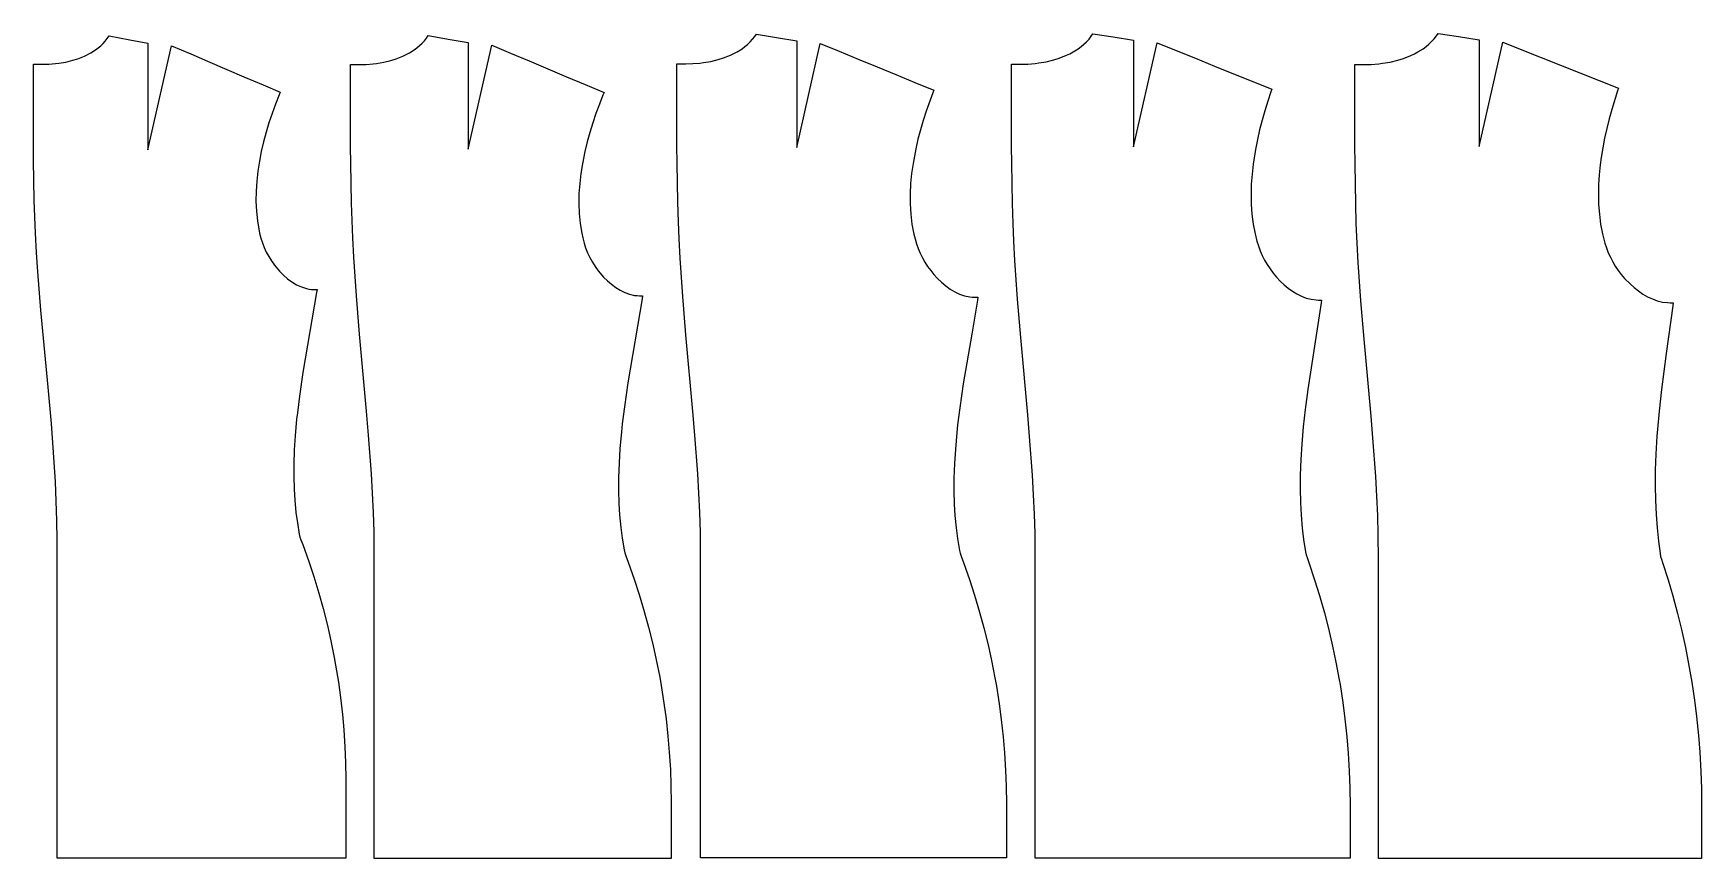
# Model space of a CAD drawing. Extents: x 5514 to 6921, y 2 to 698.
import ezdxf

# ---------------------------------------------------------------- set-up
doc = ezdxf.new("R2010")
doc.units = 0
for name, color, linetype in [('1', 7, 'CONTINUOUS'), ('2', 1, 'CONTINUOUS'), ('3', 2, 'CONTINUOUS'), ('4', 3, 'CONTINUOUS')]:
    doc.layers.add(name, color=color, linetype=linetype)

msp = doc.modelspace()

# ---------------------------------------------------------------- linework, layer by layer
for p, q in [((5610.802246, 689.960327), (5610.802246, 599.960205)), ((5610.802246, 599.960205), (5630.678223, 687.738159))]:
    msp.add_line(p, q)
for points in [[(5514.29834, 672.037476), (5519.29834, 672.037476), (5521.698242, 672.037476), (5527.35498, 672.177795), (5532.999023, 672.620667), (5535.810547, 672.962769), (5541.75, 673.975342), (5547.602539, 675.402771), (5551.911133, 676.765869), (5557.48877, 678.993835), (5562.83252, 681.739746), (5566.640625, 684.167786), (5568.904297, 685.846924), (5571.062988, 687.659119), (5573.092285, 689.606384), (5574.967773, 691.690857), (5576.664551, 693.914612), (5578.098145, 695.962524)], [(5578.098145, 695.962524), (5595.540527, 692.761292), (5610.802246, 689.960205)], [(5630.678223, 687.738037), (5646.982422, 680.763855), (5661.249023, 674.661499), (5677.553223, 667.687256), (5691.819824, 661.5849), (5708.124023, 654.610718), (5722.390137, 648.508362)], [(5534.29834, 268.037567), (5534.29834, 270.537506), (5534.134766, 286.977173), (5533.666504, 303.411987), (5532.931641, 319.840668), (5531.967773, 336.261932), (5529.503418, 369.076935), (5526.788574, 399.548676), (5520.71875, 464.505859), (5518.090332, 497.001617), (5517, 513.263184), (5516.10498, 529.537476), (5515.07666, 557.117188), (5514.463867, 591.089783), (5514.362305, 603.493042), (5514.29834, 669.637512), (5514.29834, 672.037476)], [(5722.390137, 648.508362), (5721.501465, 646.279053), (5718.483398, 638.481567), (5715.640625, 630.617615), (5712.996094, 622.683228), (5710.575195, 614.674683), (5708.400879, 606.587891), (5706.497559, 598.419006), (5704.889648, 590.164307), (5703.603516, 581.823059), (5702.67334, 573.42218), (5702.136719, 564.991943), (5702.030762, 556.5625), (5702.39209, 548.164062), (5703.257812, 539.826843), (5705.10498, 529.537476), (5706.154297, 525.4151), (5707.447266, 521.364441), (5708.985352, 517.395508), (5710.769531, 513.518188), (5712.800293, 509.742493), (5715.07959, 506.07843), (5717.606934, 502.535889), (5721.867188, 497.471741), (5725.134277, 494.176331), (5728.644531, 491.116943), (5732.371094, 488.37262), (5736.287109, 486.022186), (5740.366699, 484.144653), (5744.58252, 482.818909), (5746.733887, 482.387604), (5748.908691, 482.123901), (5751.10498, 482.037506), (5753.60498, 482.037506)], [(5753.60498, 482.037537), (5753.214844, 479.568176), (5741.676758, 412.089111), (5738.675293, 392.023071), (5736.928223, 377.970673), (5736.337891, 372.461609), (5735.08252, 358.455383), (5734.351074, 346.851135), (5733.933105, 334.677734), (5733.893555, 324.476135), (5734.206055, 313.421875), (5734.779785, 304.137512), (5735.775879, 293.851471), (5736.925293, 285.217773), (5738.586914, 275.490234), (5739.057617, 273.034912)], [(5534.29834, 2.037567), (5534.29834, 66.037567), (5534.29834, 68.537506), (5534.29834, 167.037506), (5534.29834, 265.537506), (5534.29834, 268.037567)], [(5739.057617, 273.034912), (5739.947266, 270.698517), (5741.447266, 266.716187), (5746.508301, 252.600494), (5750.758789, 239.790009), (5755.081543, 225.628387), (5758.665527, 212.780838), (5762.263672, 198.554184), (5765.193359, 185.650421), (5768.07666, 171.339157), (5769.231445, 165.000061), (5771.567871, 150.675507), (5773.362793, 137.657074), (5774.978516, 123.330826), (5776.121094, 110.308212), (5777.021484, 95.963074), (5777.515137, 82.918961), (5777.70166, 68.537506), (5777.70166, 66.037506), (5777.70166, 63.537506), (5777.70166, 34.037506), (5777.70166, 4.537506), (5777.70166, 2.037506)], [(5636.75, 2.037506), (5626.96582, 2.037506), (5561.038574, 2.037506), (5558.638672, 2.037506), (5534.29834, 2.037506)], [(5777.70166, 2.037506), (5775.20166, 2.037506), (5734.035645, 2.037506), (5668.169922, 2.037506), (5636.75, 2.037506)]]:
    msp.add_lwpolyline(points)
at = {"layer": '1'}
for p, q in [((5880.935547, 690.315125), (5880.935547, 600.315063)), ((5880.935547, 600.315063), (5900.811523, 688.092896))]:
    msp.add_line(p, q, dxfattribs=at)
for points in [[(5781.805664, 671.737488), (5786.805664, 671.737488), (5789.205566, 671.737488), (5795.039062, 671.882263), (5800.859375, 672.338989), (5803.758789, 672.691772), (5809.857422, 673.730408), (5815.867188, 675.193359), (5820.291504, 676.589844), (5826.02002, 678.871948), (5831.509766, 681.684692), (5835.42334, 684.171936), (5837.760742, 685.900513), (5839.989746, 687.766846), (5842.084961, 689.773071), (5844.020996, 691.921631), (5845.771484, 694.2146), (5847.205566, 696.262512)], [(5847.205566, 696.262512), (5864.070312, 693.288757), (5880.935547, 690.315063)], [(5900.811523, 688.092834), (5916.603027, 681.468018), (5932.39502, 674.84314), (5948.186523, 668.218323), (5963.978027, 661.593506), (5979.77002, 654.968628), (5995.561523, 648.343811)], [(5801.805664, 254.737534), (5801.805664, 257.237488), (5801.572754, 277.613739), (5801.077148, 293.90979), (5800.341797, 310.200256), (5799.400391, 326.484009), (5797.028809, 359.026703), (5795.3125, 379.333038), (5789.409668, 444.260498), (5786.682129, 476.72818), (5784.440918, 509.223572), (5783.582031, 525.487488), (5782.541504, 554.738831), (5781.966797, 588.194397), (5781.85498, 602.759583), (5781.805664, 669.337524), (5781.805664, 671.737488)], [(5995.561523, 648.343811), (5994.665527, 646.11731), (5991.622559, 638.339478), (5988.747559, 630.497437), (5986.0625, 622.587158), (5983.591309, 614.604431), (5981.355469, 606.545166), (5979.378906, 598.405273), (5977.306152, 588.110779), (5975.99707, 579.781372), (5975.034668, 571.391663), (5974.455566, 562.971069), (5974.296875, 554.549133), (5974.595215, 546.155334), (5975.387207, 537.819153), (5976.709961, 529.570129), (5977.582031, 525.487488), (5978.697266, 521.238525), (5980.067383, 517.066467), (5981.693359, 512.981567), (5983.574219, 508.994141), (5985.709961, 505.114502), (5988.101074, 501.352936), (5990.746582, 497.719727), (5995.192383, 492.533203), (5998.382812, 489.357849), (6001.791992, 486.394348), (6005.397461, 483.708313), (6009.177246, 481.365448), (6013.10791, 479.431305), (6017.166992, 477.971558), (6021.333008, 477.051758), (6023.448242, 476.81485), (6025.582031, 476.737488), (6028.082031, 476.737488)], [(6028.082031, 476.737518), (6027.692383, 474.268036), (6015.691895, 403.327271), (6012.717773, 383.069305), (6010.95752, 368.684509), (6010.247559, 361.913879), (6009.004883, 347.572205), (6008.287109, 335.730957), (6007.87793, 323.191406), (6007.847168, 312.742004), (6008.169922, 301.320251), (6008.75, 291.791473), (6009.759766, 281.143982), (6010.913574, 272.273285), (6012.593262, 262.192474), (6013.052246, 259.734985)], [(5801.805664, 1.737503), (5801.805664, 46.237503), (5801.805664, 48.737503), (5801.805664, 150.487503), (5801.805664, 252.237503), (5801.805664, 254.737534)], [(6013.052246, 259.734985), (6013.930664, 257.394531), (6015.924805, 252.008896), (6020.955566, 237.68074), (6025.194336, 224.632278), (6029.499512, 210.226028), (6033.082031, 197.108765), (6036.671875, 182.607513), (6039.607422, 169.404297), (6042.490234, 154.790466), (6043.745117, 147.740799), (6046.072754, 133.083908), (6047.863281, 119.74617), (6049.474609, 105.058823), (6050.615234, 91.688431), (6051.51416, 76.954346), (6052.007324, 63.534897), (6052.193848, 48.737503), (6052.193848, 46.237503), (6052.193848, 43.737503), (6052.193848, 23.987503), (6052.193848, 4.237503), (6052.193848, 1.737503)], [(5907.5, 1.737503), (5894.592285, 1.737503), (5829.244629, 1.737503), (5826.844727, 1.737503), (5801.805664, 1.737503)], [(6052.193848, 1.737503), (6049.693848, 1.737503), (6004.808105, 1.737503), (5939.519043, 1.737503), (5907.5, 1.737503)]]:
    msp.add_lwpolyline(points, dxfattribs=at)
at = {"layer": '2'}
for p, q in [((6158.0625, 691.809082), (6158.0625, 601.80896)), ((6158.0625, 601.80896), (6177.938477, 689.586853))]:
    msp.add_line(p, q, dxfattribs=at)
for points in [[(6057.04541, 672.4375), (6062.04541, 672.4375), (6064.445312, 672.4375), (6070.456055, 672.58783), (6076.452637, 673.061768), (6079.438965, 673.427734), (6085.693359, 674.498169), (6091.858398, 675.998169), (6096.401367, 677.422607), (6102.29248, 679.742554), (6105.151855, 681.10199), (6107.938965, 682.605347), (6111.959961, 685.147949), (6114.367676, 686.929565), (6116.661621, 688.856812), (6118.816895, 690.930054), (6120.808594, 693.149292), (6122.611328, 695.514648), (6124.04541, 697.5625)], [(6124.04541, 697.5625), (6141.053711, 694.68573), (6158.062012, 691.80896)], [(6177.938477, 689.586731), (6193.891602, 683.02478), (6209.844727, 676.462769), (6225.797852, 669.900818), (6241.750977, 663.338867), (6257.704102, 656.776855), (6273.657227, 650.214844)], [(6077.04541, 254.4375), (6077.04541, 256.9375), (6076.812012, 277.363739), (6076.313965, 293.699768), (6075.576172, 310.030151), (6074.631348, 326.353821), (6072.25293, 358.976257), (6070.544434, 379.191162), (6064.673828, 443.826599), (6061.959473, 476.148132), (6059.724121, 508.497009), (6058.86377, 524.6875), (6058.268555, 539.130371), (6057.766602, 555.646484), (6057.208496, 588.694641), (6057.09668, 603.295715), (6057.04541, 670.037476), (6057.04541, 672.4375)], [(6273.657227, 650.214844), (6272.810547, 647.969238), (6267.273926, 632.452393), (6264.75, 624.61084), (6262.42041, 616.706787), (6260.309082, 608.734985), (6258.438965, 600.689941), (6256.138672, 588.473755), (6254.946289, 579.957458), (6254.116211, 571.382812), (6253.688965, 562.783569), (6253.706543, 554.19342), (6254.209473, 545.64624), (6255.239746, 537.175659), (6256.838379, 528.815552), (6257.86377, 524.6875), (6259.075195, 520.598389), (6260.510254, 516.583435), (6262.168457, 512.651367), (6264.050781, 508.811035), (6266.157227, 505.071228), (6268.487793, 501.440796), (6271.04248, 497.928528), (6273.822266, 494.543274), (6276.827148, 491.293884), (6280.167969, 488.09436), (6283.726562, 485.113953), (6287.479492, 482.417023), (6291.404785, 480.067932), (6295.479004, 478.131104), (6299.678711, 476.670837), (6303.981445, 475.751526), (6306.164062, 475.514832), (6308.36377, 475.4375), (6310.86377, 475.4375)], [(6310.86377, 475.4375), (6310.473633, 472.96814), (6305.651855, 444.28772), (6298.53125, 402.514008), (6295.547363, 382.250854), (6293.78418, 367.885956), (6293.10791, 361.476288), (6291.853027, 347.148499), (6291.123047, 335.297607), (6290.703613, 322.785767), (6290.663086, 312.3349), (6290.975098, 300.94577), (6291.546875, 291.418732), (6292.54541, 280.805878), (6293.692871, 271.938293), (6295.359863, 261.892883), (6295.817383, 259.43512)], [(6077.04541, 2.437561), (6077.04541, 45.437561), (6077.04541, 47.9375), (6077.04541, 149.9375), (6077.04541, 251.9375), (6077.04541, 254.4375)], [(6295.817383, 259.43512), (6296.694336, 257.094116), (6298.712402, 251.631592), (6303.738281, 237.283066), (6307.973633, 224.214142), (6312.274902, 209.783737), (6315.854492, 196.642242), (6319.442383, 182.11322), (6322.375977, 168.882202), (6325.257324, 154.237183), (6326.507324, 147.194519), (6328.834961, 132.503296), (6330.624512, 119.135742), (6332.23584, 104.411026), (6333.375977, 91.007812), (6334.274902, 76.233383), (6334.768066, 62.778152), (6334.95459, 47.9375), (6334.95459, 45.4375), (6334.95459, 42.9375), (6334.95459, 23.9375), (6334.95459, 4.9375), (6334.95459, 2.4375)], [(6186.5, 2.4375), (6170.18457, 2.4375), (6105.236328, 2.4375), (6102.836426, 2.4375), (6077.04541, 2.4375)], [(6334.95459, 2.4375), (6332.45459, 2.4375), (6283.786621, 2.4375), (6218.895508, 2.4375), (6186.5, 2.4375)]]:
    msp.add_lwpolyline(points, dxfattribs=at)
at = {"layer": '3'}
for p, q in [((6442.1875, 692.306458), (6442.1875, 602.306641)), ((6442.1875, 602.306641), (6462.063965, 690.084229))]:
    msp.add_line(p, q, dxfattribs=at)
for points in [[(6339.284668, 672.137451), (6344.284668, 672.137451), (6346.68457, 672.137451), (6352.87207, 672.291565), (6359.044922, 672.77771), (6362.119141, 673.153381), (6368.533691, 674.248291), (6374.85791, 675.782898), (6379.517578, 677.240723), (6385.558594, 679.615295), (6388.491211, 681.007019), (6391.350098, 682.546082), (6395.475586, 685.148987), (6397.957031, 686.980774), (6400.320801, 688.962952), (6402.541504, 691.095825), (6404.59375, 693.379639), (6406.450684, 695.814636), (6407.884766, 697.862488)], [(6407.884766, 697.862488), (6425.036133, 695.084595), (6442.1875, 692.306641)], [(6462.063965, 690.084412), (6478.178223, 683.587219), (6494.292969, 677.090027), (6510.407227, 670.592834), (6526.521973, 664.095642), (6542.63623, 657.598511), (6558.750977, 651.101318)], [(6359.284668, 253.137527), (6359.284668, 255.637497), (6359.050293, 276.113617), (6358.550781, 292.489532), (6357.810059, 308.859802), (6356.861816, 325.223267), (6354.476562, 357.925323), (6352.932617, 376.26062), (6347.026855, 441.399597), (6344.283203, 473.971924), (6342.018555, 506.571533), (6341.14502, 522.887512), (6340.532715, 537.623657), (6340.017578, 554.47522), (6339.447266, 588.194885), (6339.336426, 602.831848), (6339.284668, 669.737488), (6339.284668, 672.137451)], [(6558.750977, 651.101318), (6557.977051, 648.829468), (6555.341797, 640.868713), (6552.86084, 632.858582), (6550.555176, 624.795471), (6548.44873, 616.675781), (6546.562988, 608.495728), (6544.92041, 600.25177), (6542.962402, 587.757996), (6542.028809, 579.348328), (6541.428223, 570.894775), (6541.194824, 562.426208), (6541.362793, 553.971741), (6541.96582, 545.560242), (6543.037598, 537.220886), (6544.612793, 528.982483), (6546.14502, 522.887512), (6547.42041, 518.734497), (6548.925293, 514.659546), (6550.658691, 510.671692), (6552.620117, 506.779938), (6554.809082, 502.993439), (6557.225098, 499.321228), (6559.867676, 495.7724), (6562.73584, 492.356018), (6565.829102, 489.081116), (6569.060547, 486.038818), (6572.486328, 483.19281), (6576.086914, 480.596069), (6579.842773, 478.301636), (6583.734863, 476.362366), (6587.743164, 474.83136), (6591.848145, 473.761566), (6596.030762, 473.205994), (6598.14502, 473.137512), (6600.64502, 473.137512)], [(6600.64502, 473.137512), (6600.276367, 470.664795), (6589.048828, 397.744659), (6586.86084, 380.771698), (6585.273926, 366.003662), (6584.041504, 351.463196), (6583.25293, 338.593018), (6582.786621, 325.326385), (6582.702637, 314.042267), (6582.964355, 302.035339), (6583.502441, 291.781555), (6584.443359, 280.637115), (6585.562988, 271.114777), (6587.161133, 260.599609), (6587.582031, 258.135284)], [(6587.582031, 258.135284), (6588.424316, 255.781403), (6589.88623, 251.649292), (6594.775879, 237.105423), (6598.866211, 223.926285), (6603.051758, 209.230759), (6606.509766, 195.910553), (6609.997559, 181.048386), (6612.828125, 167.571747), (6615.621582, 152.527191), (6616.290527, 148.583206), (6618.617676, 133.437073), (6620.387207, 119.796814), (6622.001953, 104.556091), (6623.132812, 90.81929), (6624.035645, 75.467438), (6624.526367, 61.617355), (6624.714844, 46.137497), (6624.714844, 43.637497), (6624.714844, 41.137497), (6624.714844, 22.887497), (6624.714844, 4.637497), (6624.714844, 2.137497)], [(6359.284668, 2.137497), (6359.284668, 43.637497), (6359.284668, 46.137497), (6359.284668, 148.387497), (6359.284668, 250.637497), (6359.284668, 253.137527)], [(6473.5, 2.137497), (6453.936523, 2.137497), (6388.227539, 2.137497), (6385.827637, 2.137497), (6359.284668, 2.137497)], [(6624.714844, 2.137497), (6622.214844, 2.137497), (6570.923828, 2.137497), (6505.271484, 2.137497), (6473.5, 2.137497)]]:
    msp.add_lwpolyline(points, dxfattribs=at)
at = {"layer": '4'}
for p, q in [((6733.562012, 692.808228), (6733.562012, 602.807983)), ((6733.562012, 602.807983), (6753.437988, 690.585999))]:
    msp.add_line(p, q, dxfattribs=at)
for points in [[(6628.773926, 671.837524), (6633.773926, 671.837524), (6636.173828, 671.837524), (6642.540039, 671.991699), (6648.891602, 672.483032), (6652.054688, 672.86554), (6658.628906, 673.982422), (6665.110352, 675.552551), (6669.88623, 677.04541), (6676.078125, 679.477539), (6679.084473, 680.902893), (6682.015137, 682.479126), (6686.244141, 685.144714), (6688.79834, 687.028015), (6691.231445, 689.066406), (6693.51709, 691.260254), (6695.628906, 693.609558), (6697.540039, 696.114624), (6698.974121, 698.162537)], [(6698.974121, 698.162537), (6716.268066, 695.485291), (6733.562012, 692.808044)], [(6753.437988, 690.585815), (6769.713867, 684.155334), (6785.989746, 677.724854), (6802.265137, 671.294434), (6818.541016, 664.864014), (6834.816895, 658.433472), (6851.092285, 652.003052)], [(6648.773926, 251.837494), (6648.773926, 254.337524), (6648.538086, 274.863525), (6648.036133, 291.279297), (6647.29248, 307.689392), (6646.34082, 324.092712), (6643.947754, 356.874359), (6642.411133, 375.126373), (6636.539551, 439.969971), (6633.810547, 472.39447), (6631.551758, 504.845886), (6630.677246, 521.087524), (6629.990234, 537.727783), (6629.492676, 554.378479), (6628.936523, 587.69519), (6628.816895, 604.0448), (6628.773926, 669.4375), (6628.773926, 671.837524)], [(6851.092285, 652.003052), (6850.341309, 649.723511), (6845.432617, 633.897705), (6843.219238, 625.913086), (6841.194824, 617.876465), (6839.380371, 609.784485), (6837.796875, 601.633911), (6836.465332, 593.421509), (6835.64502, 587.219727), (6834.808105, 578.899292), (6834.291016, 570.539062), (6834.125977, 562.166565), (6834.344238, 553.809448), (6834.976562, 545.495361), (6836.055664, 537.251953), (6837.611816, 529.106812), (6839.677246, 521.087524), (6840.980469, 517.042725), (6842.508301, 513.076294), (6844.257812, 509.196686), (6846.226074, 505.412354), (6848.40918, 501.73175), (6850.805176, 498.163269), (6853.409668, 494.715393), (6856.220703, 491.396515), (6860.815918, 486.678619), (6864.243652, 483.625732), (6867.863281, 480.782959), (6871.654297, 478.199738), (6875.597656, 475.925415), (6879.671875, 474.009338), (6883.85791, 472.500946), (6888.134766, 471.449615), (6892.48291, 470.904694), (6894.677246, 470.837524), (6897.177246, 470.837524)], [(6897.177246, 470.837524), (6896.836914, 468.360779), (6891.208984, 428.109406), (6887.271973, 397.584473), (6885.306152, 379.480988), (6883.948242, 364.106201), (6883.516602, 358.246887), (6882.632324, 343.138336), (6882.155273, 329.480469), (6882.027832, 316.274719), (6882.236328, 304.101624), (6882.779297, 292.097504), (6883.613281, 280.921448), (6884.787109, 269.760559), (6886.218262, 259.306671), (6886.595703, 256.835388)], [(6886.595703, 256.835388), (6887.396973, 254.467163), (6888.34082, 251.654297), (6893.044922, 236.924438), (6896.945312, 223.653351), (6900.966309, 208.694153), (6904.258301, 195.20343), (6907.598145, 179.997665), (6910.282715, 166.269562), (6912.94043, 150.799164), (6915.190918, 135.514633), (6916.917969, 121.613647), (6918.53125, 105.675903), (6919.641602, 91.518463), (6920.548828, 75.303223), (6921.03418, 60.860214), (6921.225586, 44.337524), (6921.225586, 41.837524), (6921.225586, 39.337524), (6921.225586, 21.837524), (6921.225586, 4.337524), (6921.225586, 1.837524)], [(6648.773926, 1.837463), (6648.773926, 41.837463), (6648.773926, 44.337524), (6648.773926, 146.837524), (6648.773926, 249.337524), (6648.773926, 251.837494)], [(6767.75, 1.837524), (6743.614258, 1.837524), (6678.418945, 1.837524), (6676.019043, 1.837524), (6648.773926, 1.837524)], [(6921.225586, 1.837524), (6918.725586, 1.837524), (6863.763184, 1.837524), (6798.62207, 1.837524), (6767.75, 1.837524)]]:
    msp.add_lwpolyline(points, dxfattribs=at)

doc.saveas('drawing.dxf')
